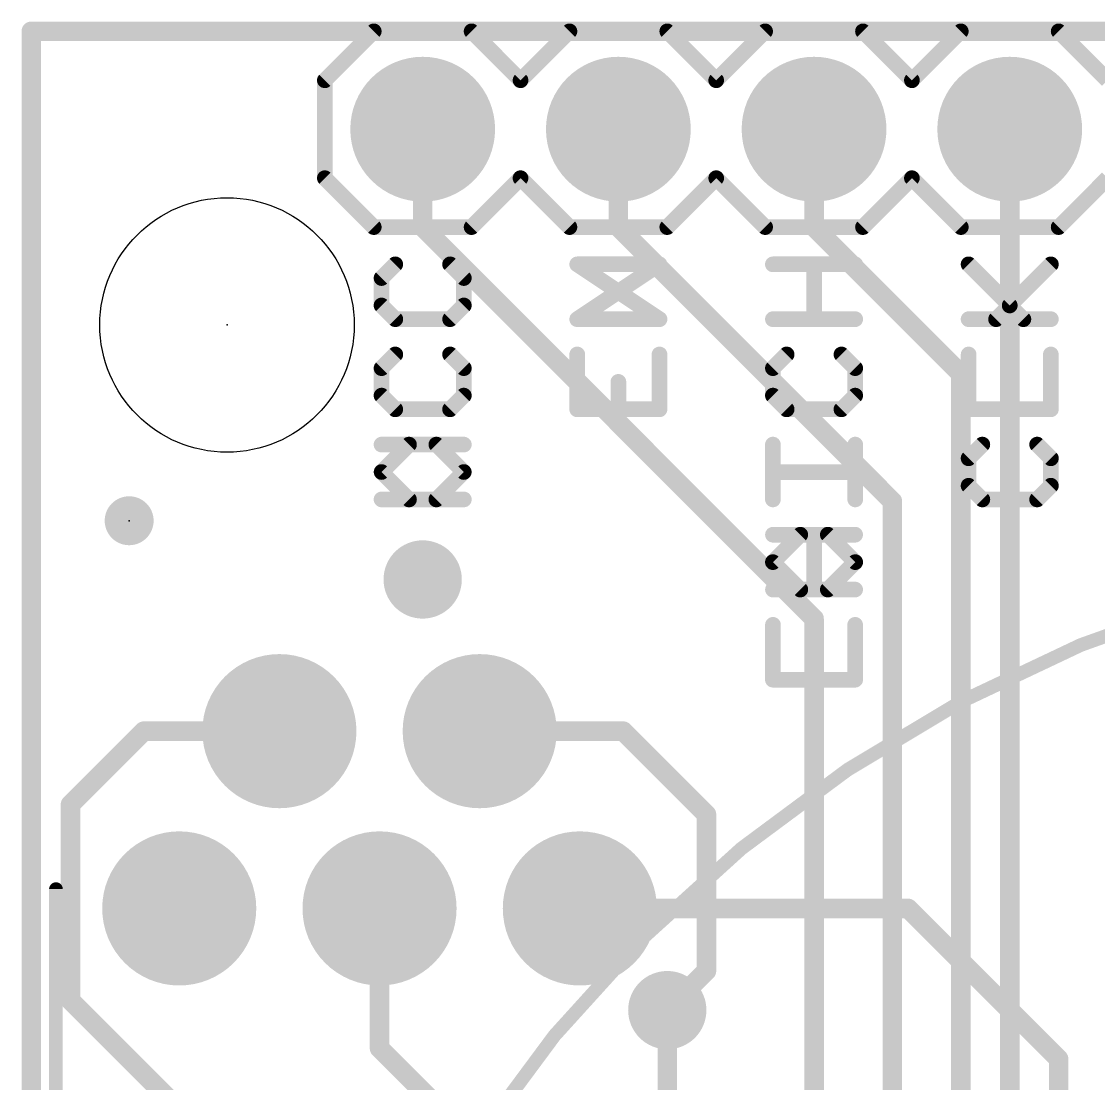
# Model space of a CAD drawing. Extents: x -24 to 84, y -14 to 41.
# Drawn here: x -0.13 to 13.85, y 26.99 to 40.77 of the extents above; entities that cross this region are included whole.
import ezdxf

# ---------------------------------------------------------------- set-up
doc = ezdxf.new("R2010")
doc.units = 0
for name, color, linetype in [('1', 12, 'CONTINUOUS'), ('16', 132, 'CONTINUOUS'), ('17', 110, 'CONTINUOUS'), ('18', 110, 'CONTINUOUS'), ('20', 53, 'CONTINUOUS'), ('21', 41, 'CONTINUOUS'), ('22', 40, 'CONTINUOUS'), ('23', 53, 'CONTINUOUS'), ('24', 53, 'CONTINUOUS')]:
    doc.layers.add(name, color=color, linetype=linetype)

# ---------------------------------------------------------------- blocks, each defined once
blk = doc.blocks.new('ROUNDP')
at = {"const_width": 0.5}
blk.add_lwpolyline([(0, -0.25, 1), (0, 0.25, 1), (0, -0.25)], format="xyb", dxfattribs=at)
blk = doc.blocks.new('PIE')
at = {"const_width": 0.5}
blk.add_lwpolyline([(0, -0.25, 1), (0, 0.25, 1), (0, -0.25)], format="xyb", dxfattribs=at)
blk = doc.blocks.new('ROUNDV')
at = {"const_width": 0.5}
blk.add_lwpolyline([(0, -0.25, 1), (0, 0.25, 1), (0, -0.25)], format="xyb", dxfattribs=at)

msp = doc.modelspace()

# ---------------------------------------------------------------- linework, layer by layer
at = {"layer": '1', "const_width": 0.254}
for points in [[(40.64, 40.64), (0, 40.64)], [(0, 40.64), (0, 0)], [(0.508, 30.607), (1.461, 31.56)], [(1.461, 31.56), (3.22, 31.56)], [(0.508, 30.607), (0.508, 28.067)], [(4.52, 29.26), (4.52, 27.445)], [(7.12, 29.26), (11.38, 29.26)], [(11.38, 29.26), (13.335, 27.305)], [(0.508, 28.067), (2.54, 26.035)], [(8.255, 27.94), (8.255, 26.25)], [(4.52, 27.445), (5.715, 26.25)], [(13.335, 27.305), (13.335, 26.25)]]:
    msp.add_lwpolyline(points, dxfattribs=at)
at = {"layer": '1', "const_width": 0.127}
for points in [[(0, 40.7035, 1), (0, 40.5765)], [(0.0635, 40.64, 1), (-0.0635, 40.64)], [(1.461, 31.6235, 1), (1.461, 31.4965)], [(1.5059, 31.5151, 1), (1.4161, 31.6049)], [(3.22, 31.4965, 1), (3.22, 31.6235)], [(0.5715, 30.607, 1), (0.4445, 30.607)], [(0.4631, 30.6519, 1), (0.5529, 30.5621)], [(4.5835, 29.26, 1), (4.4565, 29.26)], [(7.12, 29.3235, 1), (7.12, 29.1965)], [(11.4249, 29.3049, 1), (11.3351, 29.2151)], [(11.38, 29.1965, 1), (11.38, 29.3235)], [(0.5529, 28.1119, 1), (0.4631, 28.0221)], [(0.4445, 28.067, 1), (0.5715, 28.067)], [(8.3185, 27.94, 1), (8.1915, 27.94)], [(4.5649, 27.4899, 1), (4.4751, 27.4001)], [(4.4565, 27.445, 1), (4.5835, 27.445)], [(13.3985, 27.305, 1), (13.2715, 27.305)], [(13.2901, 27.2601, 1), (13.3799, 27.3499)]]:
    msp.add_lwpolyline(points, format="xyb", dxfattribs=at)
at = {"layer": '16', "const_width": 0.254}
for points in [[(40.64, 40.64), (0, 40.64)], [(0, 40.64), (0, 0)], [(5.08, 39.37), (5.08, 38.1)], [(7.62, 38.1), (7.62, 39.37)], [(10.16, 38.1), (10.16, 39.37)], [(12.7, 14.351), (12.7, 39.37)], [(10.16, 33.02), (5.08, 38.1)], [(11.176, 34.544), (7.62, 38.1)], [(12.065, 36.195), (10.16, 38.1)], [(12.065, 36.195), (12.065, 13.589)], [(11.176, 34.544), (11.176, 13.462)], [(10.16, 33.02), (10.16, 20.32)], [(7.683, 31.56), (5.82, 31.56)], [(8.763, 30.48), (7.683, 31.56)], [(8.763, 30.48), (8.763, 28.448)], [(8.763, 28.448), (8.255, 27.94)]]:
    msp.add_lwpolyline(points, dxfattribs=at)
at = {"layer": '16', "const_width": 0.127}
for points in [[(0, 40.7035, 1), (0, 40.5765)], [(0.0635, 40.64, 1), (-0.0635, 40.64)], [(5.1435, 39.37, 1), (5.0165, 39.37)], [(7.6835, 39.37, 1), (7.5565, 39.37)], [(10.2235, 39.37, 1), (10.0965, 39.37)], [(12.7635, 39.37, 1), (12.6365, 39.37)], [(5.1249, 38.1449, 1), (5.0351, 38.0551)], [(5.0165, 38.1, 1), (5.1435, 38.1)], [(7.6649, 38.1449, 1), (7.5751, 38.0551)], [(7.5565, 38.1, 1), (7.6835, 38.1)], [(10.2049, 38.1449, 1), (10.1151, 38.0551)], [(10.0965, 38.1, 1), (10.2235, 38.1)], [(12.1285, 36.195, 1), (12.0015, 36.195)], [(12.0201, 36.1501, 1), (12.1099, 36.2399)], [(11.2395, 34.544, 1), (11.1125, 34.544)], [(11.1311, 34.4991, 1), (11.2209, 34.5889)], [(10.2235, 33.02, 1), (10.0965, 33.02)], [(10.1151, 32.9751, 1), (10.2049, 33.0649)], [(5.82, 31.6235, 1), (5.82, 31.4965)], [(7.7279, 31.6049, 1), (7.6381, 31.5151)], [(7.683, 31.4965, 1), (7.683, 31.6235)], [(8.8265, 30.48, 1), (8.6995, 30.48)], [(8.7181, 30.4351, 1), (8.8079, 30.5249)], [(8.8079, 28.4031, 1), (8.7181, 28.4929)], [(8.6995, 28.448, 1), (8.8265, 28.448)], [(8.2101, 27.9849, 1), (8.2999, 27.8951)]]:
    msp.add_lwpolyline(points, format="xyb", dxfattribs=at)
at = {"layer": '20', "const_width": 0.2032}
for points in [[(40.64, 40.64), (0, 40.64)], [(0, 40.64), (0, 0)]]:
    msp.add_lwpolyline(points, dxfattribs=at)
at = {"layer": '20', "const_width": 0.1016}
for points in [[(0, 40.6908, 1), (0, 40.5892)], [(0.0508, 40.64, 1), (-0.0508, 40.64)]]:
    msp.add_lwpolyline(points, format="xyb", dxfattribs=at)
at = {"layer": '20'}
msp.add_circle((2.54, 36.83), 1.651, dxfattribs=at)
at = {"layer": '21', "const_width": 0.2032}
for points in [[(4.7236, 37.617), (4.5457, 37.4391)], [(5.6134, 37.4391), (5.4355, 37.617)], [(7.0857, 36.9052), (8.1534, 37.617)], [(8.1534, 37.617), (7.0857, 37.617)], [(9.6257, 37.617), (10.6934, 37.617)], [(10.1595, 36.9052), (10.1595, 37.617)], [(12.8775, 36.9052), (12.1657, 37.617)], [(12.6995, 37.0831), (13.2334, 37.617)], [(4.5457, 37.4391), (4.5457, 37.0831)], [(5.6134, 37.0831), (5.6134, 37.4391)], [(4.5457, 37.0831), (4.7236, 36.9052)], [(5.4355, 36.9052), (5.6134, 37.0831)], [(4.7236, 36.9052), (5.4355, 36.9052)], [(8.1534, 36.9052), (7.0857, 36.9052)], [(10.6934, 36.9052), (9.6257, 36.9052)], [(12.1657, 36.9052), (13.2334, 36.9052)], [(4.7236, 36.4476), (4.5457, 36.2697)], [(5.6134, 36.2697), (5.4355, 36.4476)], [(7.0857, 36.4476), (7.0857, 35.7358)], [(8.1534, 35.7358), (8.1534, 36.4476)], [(9.8036, 36.4476), (9.6257, 36.2696)], [(10.6934, 36.2696), (10.5155, 36.4476)], [(13.2334, 35.7358), (13.2334, 36.4476)], [(4.5457, 36.2697), (4.5457, 35.9138)], [(5.6134, 35.9138), (5.6134, 36.2697)], [(9.6257, 36.2696), (9.6257, 35.9137)], [(10.6934, 35.9137), (10.6934, 36.2696)], [(7.6195, 35.7358), (7.6195, 36.0917)], [(4.5457, 35.9138), (4.7236, 35.7358)], [(5.4355, 35.7358), (5.6134, 35.9138)], [(9.6257, 35.9137), (9.8036, 35.7358)], [(10.5155, 35.7358), (10.6934, 35.9137)], [(4.7236, 35.7358), (5.4355, 35.7358)], [(7.0857, 35.7358), (8.1534, 35.7358)], [(9.8036, 35.7358), (10.5155, 35.7358)], [(12.1657, 35.7358), (13.2334, 35.7358)], [(5.2575, 35.2782), (4.5457, 35.2782)], [(5.6134, 34.9223), (5.2575, 35.2782)], [(9.6257, 34.5664), (9.6257, 35.2782)], [(12.3436, 35.2782), (12.1657, 35.1003)], [(13.2334, 35.1003), (13.0555, 35.2782)], [(12.1657, 35.1003), (12.1657, 34.7444)], [(13.2334, 34.7444), (13.2334, 35.1003)], [(5.2575, 34.5664), (5.6134, 34.9223)], [(10.6934, 34.9223), (9.6257, 34.9223)], [(12.1657, 34.7444), (12.3436, 34.5664)], [(13.0555, 34.5664), (13.2334, 34.7444)], [(4.5457, 34.5664), (5.2575, 34.5664)], [(12.3436, 34.5664), (13.0555, 34.5664)], [(9.6257, 33.7529), (9.9816, 34.1088)], [(9.9816, 34.1088), (10.6934, 34.1088)], [(10.1595, 33.397), (10.1595, 34.1088)], [(9.9816, 33.397), (9.6257, 33.7529)], [(10.6934, 33.397), (9.9816, 33.397)], [(10.6934, 32.2276), (10.6934, 32.9394)], [(9.6257, 32.2276), (10.6934, 32.2276)]]:
    msp.add_lwpolyline(points, dxfattribs=at)
at = {"layer": '21', "const_width": 0.1016}
for points in [[(4.7596, 37.5811, 1), (4.6877, 37.6529)], [(5.4714, 37.6529, 1), (5.3995, 37.5811)], [(7.0857, 37.6678, 1), (7.0857, 37.5662)], [(8.1816, 37.5747, 1), (8.1252, 37.6593)], [(8.1534, 37.5662, 1), (8.1534, 37.6678)], [(9.6257, 37.6678, 1), (9.6257, 37.5662)], [(10.2103, 37.617, 1), (10.1087, 37.617)], [(10.6934, 37.5662, 1), (10.6934, 37.6678)], [(12.2016, 37.6529, 1), (12.1298, 37.5811)], [(13.2693, 37.5811, 1), (13.1975, 37.6529)], [(4.5965, 37.4391, 1), (4.4949, 37.4391)], [(4.5098, 37.475, 1), (4.5816, 37.4031)], [(5.6642, 37.4391, 1), (5.5626, 37.4391)], [(5.5775, 37.4031, 1), (5.6493, 37.475)], [(4.5816, 37.1191, 1), (4.5098, 37.0472)], [(5.6493, 37.0472, 1), (5.5775, 37.1191)], [(4.4949, 37.0831, 1), (4.5965, 37.0831)], [(5.5626, 37.0831, 1), (5.6642, 37.0831)], [(12.6636, 37.1191, 1), (12.7355, 37.0472)], [(4.7236, 36.956, 1), (4.7236, 36.8544)], [(4.6877, 36.8693, 1), (4.7596, 36.9411)], [(5.3995, 36.9411, 1), (5.4714, 36.8693)], [(5.4355, 36.8544, 1), (5.4355, 36.956)], [(7.0857, 36.956, 1), (7.0857, 36.8544)], [(7.0575, 36.9475, 1), (7.1139, 36.8629)], [(8.1534, 36.8544, 1), (8.1534, 36.956)], [(9.6257, 36.956, 1), (9.6257, 36.8544)], [(10.1087, 36.9052, 1), (10.2103, 36.9052)], [(10.6934, 36.8544, 1), (10.6934, 36.956)], [(12.1657, 36.956, 1), (12.1657, 36.8544)], [(12.8416, 36.8693, 1), (12.9134, 36.9411)], [(13.2334, 36.8544, 1), (13.2334, 36.956)], [(4.7596, 36.4117, 1), (4.6877, 36.4835)], [(5.4714, 36.4835, 1), (5.3995, 36.4117)], [(7.1365, 36.4476, 1), (7.0349, 36.4476)], [(8.2042, 36.4476, 1), (8.1026, 36.4476)], [(9.8396, 36.4117, 1), (9.7677, 36.4835)], [(10.5514, 36.4835, 1), (10.4795, 36.4117)], [(13.2842, 36.4476, 1), (13.1826, 36.4476)], [(4.5965, 36.2697, 1), (4.4949, 36.2697)], [(4.5098, 36.3056, 1), (4.5816, 36.2337)], [(5.6642, 36.2697, 1), (5.5626, 36.2697)], [(5.5775, 36.2337, 1), (5.6493, 36.3056)], [(9.6765, 36.2696, 1), (9.5749, 36.2696)], [(9.5898, 36.3056, 1), (9.6616, 36.2337)], [(10.7442, 36.2696, 1), (10.6426, 36.2696)], [(10.6575, 36.2337, 1), (10.7293, 36.3056)], [(7.6703, 36.0917, 1), (7.5687, 36.0917)], [(4.5816, 35.9497, 1), (4.5098, 35.8778)], [(4.4949, 35.9138, 1), (4.5965, 35.9138)], [(5.5626, 35.9138, 1), (5.6642, 35.9138)], [(5.6493, 35.8778, 1), (5.5775, 35.9497)], [(9.6616, 35.9497, 1), (9.5898, 35.8778)], [(9.5749, 35.9137, 1), (9.6765, 35.9137)], [(10.6426, 35.9137, 1), (10.7442, 35.9137)], [(10.7293, 35.8778, 1), (10.6575, 35.9497)], [(4.7236, 35.7866, 1), (4.7236, 35.685)], [(4.6877, 35.6999, 1), (4.7596, 35.7717)], [(5.3995, 35.7717, 1), (5.4714, 35.6999)], [(5.4355, 35.685, 1), (5.4355, 35.7866)], [(7.0857, 35.7866, 1), (7.0857, 35.685)], [(7.0349, 35.7358, 1), (7.1365, 35.7358)], [(7.5687, 35.7358, 1), (7.6703, 35.7358)], [(8.1026, 35.7358, 1), (8.2042, 35.7358)], [(8.1534, 35.685, 1), (8.1534, 35.7866)], [(9.8036, 35.7866, 1), (9.8036, 35.685)], [(9.7677, 35.6999, 1), (9.8396, 35.7717)], [(10.4795, 35.7717, 1), (10.5514, 35.6999)], [(10.5155, 35.685, 1), (10.5155, 35.7866)], [(12.1657, 35.7866, 1), (12.1657, 35.685)], [(13.1826, 35.7358, 1), (13.2842, 35.7358)], [(13.2334, 35.685, 1), (13.2334, 35.7866)], [(4.5457, 35.329, 1), (4.5457, 35.2274)], [(5.2934, 35.3141, 1), (5.2216, 35.2423)], [(5.2575, 35.2274, 1), (5.2575, 35.329)], [(9.6765, 35.2782, 1), (9.5749, 35.2782)], [(12.3796, 35.2423, 1), (12.3077, 35.3141)], [(13.0914, 35.3141, 1), (13.0195, 35.2423)], [(12.2165, 35.1003, 1), (12.1149, 35.1003)], [(12.1298, 35.1362, 1), (12.2016, 35.0643)], [(13.2842, 35.1003, 1), (13.1826, 35.1003)], [(13.1975, 35.0643, 1), (13.2693, 35.1362)], [(5.6493, 34.8864, 1), (5.5775, 34.9582)], [(5.5775, 34.8864, 1), (5.6493, 34.9582)], [(9.6257, 34.9731, 1), (9.6257, 34.8715)], [(10.6934, 34.8715, 1), (10.6934, 34.9731)], [(12.2016, 34.7803, 1), (12.1298, 34.7084)], [(13.2693, 34.7084, 1), (13.1975, 34.7803)], [(4.5457, 34.6172, 1), (4.5457, 34.5156)], [(5.2575, 34.5156, 1), (5.2575, 34.6172)], [(12.1149, 34.7444, 1), (12.2165, 34.7444)], [(12.3436, 34.6172, 1), (12.3436, 34.5156)], [(13.0555, 34.5156, 1), (13.0555, 34.6172)], [(13.1826, 34.7444, 1), (13.2842, 34.7444)], [(5.2216, 34.6023, 1), (5.2934, 34.5305)], [(9.5749, 34.5664, 1), (9.6765, 34.5664)], [(12.3077, 34.5305, 1), (12.3796, 34.6023)], [(13.0195, 34.6023, 1), (13.0914, 34.5305)], [(9.9816, 34.1596, 1), (9.9816, 34.058)], [(10.0175, 34.0729, 1), (9.9457, 34.1447)], [(10.2103, 34.1088, 1), (10.1087, 34.1088)], [(10.6934, 34.058, 1), (10.6934, 34.1596)], [(9.6616, 33.7888, 1), (9.5898, 33.717)], [(9.5898, 33.7888, 1), (9.6616, 33.717)], [(9.9816, 33.4478, 1), (9.9816, 33.3462)], [(9.9457, 33.3611, 1), (10.0175, 33.4329)], [(10.1087, 33.397, 1), (10.2103, 33.397)], [(10.6934, 33.3462, 1), (10.6934, 33.4478)], [(10.7442, 32.9394, 1), (10.6426, 32.9394)], [(9.6257, 32.2784, 1), (9.6257, 32.1768)], [(10.6934, 32.1768, 1), (10.6934, 32.2784)], [(10.6426, 32.2276, 1), (10.7442, 32.2276)]]:
    msp.add_lwpolyline(points, format="xyb", dxfattribs=at)
at = {"layer": '22'}
for points, const_width in [([(4.445, 40.64), (3.81, 40.005)], 0.2032), ([(5.715, 40.64), (4.445, 40.64)], 0.2032), ([(6.35, 40.005), (5.715, 40.64)], 0.2032), ([(6.985, 40.64), (6.35, 40.005)], 0.2032), ([(8.255, 40.64), (6.985, 40.64)], 0.2032), ([(8.89, 40.005), (8.255, 40.64)], 0.2032), ([(9.525, 40.64), (8.89, 40.005)], 0.2032), ([(10.795, 40.64), (9.525, 40.64)], 0.2032), ([(10.795, 40.64), (11.43, 40.005)], 0.2032), ([(12.065, 40.64), (11.43, 40.005)], 0.2032), ([(13.335, 40.64), (12.065, 40.64)], 0.2032), ([(13.97, 40.005), (13.335, 40.64)], 0.2032), ([(3.81, 40.005), (3.81, 38.735)], 0.2032), ([(3.81, 38.735), (4.445, 38.1)], 0.2032), ([(5.715, 38.1), (6.35, 38.735)], 0.2032), ([(6.35, 38.735), (6.985, 38.1)], 0.2032), ([(8.255, 38.1), (8.89, 38.735)], 0.2032), ([(8.89, 38.735), (9.525, 38.1)], 0.2032), ([(11.43, 38.735), (10.795, 38.1)], 0.2032), ([(11.43, 38.735), (12.065, 38.1)], 0.2032), ([(13.335, 38.1), (13.97, 38.735)], 0.2032), ([(4.445, 38.1), (5.715, 38.1)], 0.2032), ([(6.985, 38.1), (8.255, 38.1)], 0.2032), ([(9.525, 38.1), (10.795, 38.1)], 0.2032), ([(12.065, 38.1), (13.335, 38.1)], 0.2032), ([(4.5466, 37.4391), (4.7245, 37.617)], 0.2032), ([(5.4364, 37.617), (5.6143, 37.4391)], 0.2032), ([(8.1543, 36.9052), (7.0866, 37.617)], 0.2032), ([(7.0866, 37.617), (8.1543, 37.617)], 0.2032), ([(10.6943, 37.617), (9.6266, 37.617)], 0.2032), ([(10.1605, 36.9052), (10.1605, 37.617)], 0.2032), ([(12.7005, 37.0831), (12.1666, 37.617)], 0.2032), ([(12.5225, 36.9052), (13.2343, 37.617)], 0.2032), ([(4.5466, 37.0831), (4.5466, 37.4391)], 0.2032), ([(5.6143, 37.4391), (5.6143, 37.0831)], 0.2032), ([(4.7245, 36.9052), (4.5466, 37.0831)], 0.2032), ([(5.6143, 37.0831), (5.4364, 36.9052)], 0.2032), ([(5.4364, 36.9052), (4.7245, 36.9052)], 0.2032), ([(7.0866, 36.9052), (8.1543, 36.9052)], 0.2032), ([(9.6266, 36.9052), (10.6943, 36.9052)], 0.2032), ([(13.2343, 36.9052), (12.1666, 36.9052)], 0.2032), ([(4.5466, 36.2697), (4.7245, 36.4476)], 0.2032), ([(5.4364, 36.4476), (5.6143, 36.2697)], 0.2032), ([(7.0866, 35.7358), (7.0866, 36.4476)], 0.2032), ([(8.1543, 36.4476), (8.1543, 35.7358)], 0.2032), ([(9.6266, 36.2696), (9.8046, 36.4476)], 0.2032), ([(10.5164, 36.4476), (10.6943, 36.2696)], 0.2032), ([(12.1666, 35.7358), (12.1666, 36.4476)], 0.2032), ([(4.5466, 35.9138), (4.5466, 36.2697)], 0.2032), ([(5.6143, 36.2697), (5.6143, 35.9138)], 0.2032), ([(9.6266, 35.9137), (9.6266, 36.2696)], 0.2032), ([(10.6943, 36.2696), (10.6943, 35.9137)], 0.2032), ([(7.6205, 35.7358), (7.6205, 36.0917)], 0.2032), ([(4.7245, 35.7358), (4.5466, 35.9138)], 0.2032), ([(5.6143, 35.9138), (5.4364, 35.7358)], 0.2032), ([(9.8046, 35.7358), (9.6266, 35.9137)], 0.2032), ([(10.6943, 35.9137), (10.5164, 35.7358)], 0.2032), ([(5.4364, 35.7358), (4.7245, 35.7358)], 0.2032), ([(8.1543, 35.7358), (7.0866, 35.7358)], 0.2032), ([(10.5164, 35.7358), (9.8046, 35.7358)], 0.2032), ([(13.2343, 35.7358), (12.1666, 35.7358)], 0.2032), ([(4.5466, 34.9223), (4.9025, 35.2782)], 0.2032), ([(4.9025, 35.2782), (5.6143, 35.2782)], 0.2032), ([(10.6943, 34.5664), (10.6943, 35.2782)], 0.2032), ([(12.1666, 35.1003), (12.3445, 35.2782)], 0.2032), ([(13.0564, 35.2782), (13.2343, 35.1003)], 0.2032), ([(12.1666, 34.7444), (12.1666, 35.1003)], 0.2032), ([(13.2343, 35.1003), (13.2343, 34.7444)], 0.2032), ([(4.9025, 34.5664), (4.5466, 34.9223)], 0.2032), ([(9.6266, 34.9223), (10.6943, 34.9223)], 0.2032), ([(12.3445, 34.5664), (12.1666, 34.7444)], 0.2032), ([(13.2343, 34.7444), (13.0564, 34.5664)], 0.2032), ([(5.6143, 34.5664), (4.9025, 34.5664)], 0.2032), ([(13.0564, 34.5664), (12.3445, 34.5664)], 0.2032), ([(10.3384, 34.1088), (9.6266, 34.1088)], 0.2032), ([(10.1605, 33.397), (10.1605, 34.1088)], 0.2032), ([(10.6943, 33.7529), (10.3384, 34.1088)], 0.2032), ([(10.3384, 33.397), (10.6943, 33.7529)], 0.2032), ([(9.6266, 33.397), (10.3384, 33.397)], 0.2032), ([(9.6266, 32.2276), (9.6266, 32.9394)], 0.2032), ([(10.6943, 32.2276), (9.6266, 32.2276)], 0.2032), ([(0.32, 29.51), (0.32, 3.51)], 0.1778)]:
    msp.add_lwpolyline(points, dxfattribs=dict(at, const_width=const_width))
for points, const_width in [([(4.445, 40.6908, 1), (4.445, 40.5892)], 0.1016), ([(4.4809, 40.6041, 1), (4.4091, 40.6759)], 0.1016), ([(5.7509, 40.6759, 1), (5.6791, 40.6041)], 0.1016), ([(5.715, 40.5892, 1), (5.715, 40.6908)], 0.1016), ([(6.985, 40.6908, 1), (6.985, 40.5892)], 0.1016), ([(7.0209, 40.6041, 1), (6.9491, 40.6759)], 0.1016), ([(8.2909, 40.6759, 1), (8.2191, 40.6041)], 0.1016), ([(8.255, 40.5892, 1), (8.255, 40.6908)], 0.1016), ([(9.525, 40.6908, 1), (9.525, 40.5892)], 0.1016), ([(9.5609, 40.6041, 1), (9.4891, 40.6759)], 0.1016), ([(10.8309, 40.6759, 1), (10.7591, 40.6041)], 0.1016), ([(10.795, 40.5892, 1), (10.795, 40.6908)], 0.1016), ([(12.065, 40.6908, 1), (12.065, 40.5892)], 0.1016), ([(12.1009, 40.6041, 1), (12.0291, 40.6759)], 0.1016), ([(13.3709, 40.6759, 1), (13.2991, 40.6041)], 0.1016), ([(13.335, 40.5892, 1), (13.335, 40.6908)], 0.1016), ([(3.8608, 40.005, 1), (3.7592, 40.005)], 0.1016), ([(3.7741, 40.0409, 1), (3.8459, 39.9691)], 0.1016), ([(6.3141, 40.0409, 1), (6.3859, 39.9691)], 0.1016), ([(6.3141, 39.9691, 1), (6.3859, 40.0409)], 0.1016), ([(8.8541, 40.0409, 1), (8.9259, 39.9691)], 0.1016), ([(8.8541, 39.9691, 1), (8.9259, 40.0409)], 0.1016), ([(11.3941, 40.0409, 1), (11.4659, 39.9691)], 0.1016), ([(11.3941, 39.9691, 1), (11.4659, 40.0409)], 0.1016), ([(3.8459, 38.7709, 1), (3.7741, 38.6991)], 0.1016), ([(3.7592, 38.735, 1), (3.8608, 38.735)], 0.1016), ([(6.3859, 38.7709, 1), (6.3141, 38.6991)], 0.1016), ([(6.3859, 38.6991, 1), (6.3141, 38.7709)], 0.1016), ([(8.9259, 38.7709, 1), (8.8541, 38.6991)], 0.1016), ([(8.9259, 38.6991, 1), (8.8541, 38.7709)], 0.1016), ([(11.4659, 38.7709, 1), (11.3941, 38.6991)], 0.1016), ([(11.4659, 38.6991, 1), (11.3941, 38.7709)], 0.1016), ([(4.445, 38.1508, 1), (4.445, 38.0492)], 0.1016), ([(4.4091, 38.0641, 1), (4.4809, 38.1359)], 0.1016), ([(5.6791, 38.1359, 1), (5.7509, 38.0641)], 0.1016), ([(5.715, 38.0492, 1), (5.715, 38.1508)], 0.1016), ([(6.985, 38.1508, 1), (6.985, 38.0492)], 0.1016), ([(6.9491, 38.0641, 1), (7.0209, 38.1359)], 0.1016), ([(8.2191, 38.1359, 1), (8.2909, 38.0641)], 0.1016), ([(8.255, 38.0492, 1), (8.255, 38.1508)], 0.1016), ([(9.525, 38.1508, 1), (9.525, 38.0492)], 0.1016), ([(9.4891, 38.0641, 1), (9.5609, 38.1359)], 0.1016), ([(10.7591, 38.1359, 1), (10.8309, 38.0641)], 0.1016), ([(10.795, 38.0492, 1), (10.795, 38.1508)], 0.1016), ([(12.065, 38.1508, 1), (12.065, 38.0492)], 0.1016), ([(12.0291, 38.0641, 1), (12.1009, 38.1359)], 0.1016), ([(13.2991, 38.1359, 1), (13.3709, 38.0641)], 0.1016), ([(13.335, 38.0492, 1), (13.335, 38.1508)], 0.1016), ([(4.7605, 37.5811, 1), (4.6886, 37.6529)], 0.1016), ([(5.4723, 37.6529, 1), (5.4004, 37.5811)], 0.1016), ([(7.1148, 37.6593, 1), (7.0584, 37.5747)], 0.1016), ([(7.0866, 37.6678, 1), (7.0866, 37.5662)], 0.1016), ([(8.1543, 37.5662, 1), (8.1543, 37.6678)], 0.1016), ([(9.6266, 37.6678, 1), (9.6266, 37.5662)], 0.1016), ([(10.2113, 37.617, 1), (10.1097, 37.617)], 0.1016), ([(10.6943, 37.5662, 1), (10.6943, 37.6678)], 0.1016), ([(12.2025, 37.6529, 1), (12.1307, 37.5811)], 0.1016), ([(13.2702, 37.5811, 1), (13.1984, 37.6529)], 0.1016), ([(4.5974, 37.4391, 1), (4.4958, 37.4391)], 0.1016), ([(4.5107, 37.475, 1), (4.5825, 37.4031)], 0.1016), ([(5.6651, 37.4391, 1), (5.5635, 37.4391)], 0.1016), ([(5.5784, 37.4031, 1), (5.6502, 37.475)], 0.1016), ([(4.5825, 37.1191, 1), (4.5107, 37.0472)], 0.1016), ([(5.6502, 37.0472, 1), (5.5784, 37.1191)], 0.1016), ([(4.4958, 37.0831, 1), (4.5974, 37.0831)], 0.1016), ([(5.5635, 37.0831, 1), (5.6651, 37.0831)], 0.1016), ([(12.6645, 37.0472, 1), (12.7364, 37.1191)], 0.1016), ([(4.7245, 36.956, 1), (4.7245, 36.8544)], 0.1016), ([(4.6886, 36.8693, 1), (4.7605, 36.9411)], 0.1016), ([(5.4004, 36.9411, 1), (5.4723, 36.8693)], 0.1016), ([(5.4364, 36.8544, 1), (5.4364, 36.956)], 0.1016), ([(7.0866, 36.956, 1), (7.0866, 36.8544)], 0.1016), ([(8.1261, 36.8629, 1), (8.1825, 36.9475)], 0.1016), ([(8.1543, 36.8544, 1), (8.1543, 36.956)], 0.1016), ([(9.6266, 36.956, 1), (9.6266, 36.8544)], 0.1016), ([(10.1097, 36.9052, 1), (10.2113, 36.9052)], 0.1016), ([(10.6943, 36.8544, 1), (10.6943, 36.956)], 0.1016), ([(12.1666, 36.956, 1), (12.1666, 36.8544)], 0.1016), ([(12.4866, 36.9411, 1), (12.5584, 36.8693)], 0.1016), ([(13.2343, 36.8544, 1), (13.2343, 36.956)], 0.1016), ([(4.7605, 36.4117, 1), (4.6886, 36.4835)], 0.1016), ([(5.4723, 36.4835, 1), (5.4004, 36.4117)], 0.1016), ([(7.1374, 36.4476, 1), (7.0358, 36.4476)], 0.1016), ([(8.2051, 36.4476, 1), (8.1035, 36.4476)], 0.1016), ([(9.8405, 36.4117, 1), (9.7686, 36.4835)], 0.1016), ([(10.5523, 36.4835, 1), (10.4804, 36.4117)], 0.1016), ([(12.2174, 36.4476, 1), (12.1158, 36.4476)], 0.1016), ([(4.5974, 36.2697, 1), (4.4958, 36.2697)], 0.1016), ([(4.5107, 36.3056, 1), (4.5825, 36.2337)], 0.1016), ([(5.6651, 36.2697, 1), (5.5635, 36.2697)], 0.1016), ([(5.5784, 36.2337, 1), (5.6502, 36.3056)], 0.1016), ([(9.6774, 36.2696, 1), (9.5758, 36.2696)], 0.1016), ([(9.5907, 36.3056, 1), (9.6625, 36.2337)], 0.1016), ([(10.7451, 36.2696, 1), (10.6435, 36.2696)], 0.1016), ([(10.6584, 36.2337, 1), (10.7302, 36.3056)], 0.1016), ([(7.6713, 36.0917, 1), (7.5697, 36.0917)], 0.1016), ([(4.5825, 35.9497, 1), (4.5107, 35.8778)], 0.1016), ([(4.4958, 35.9138, 1), (4.5974, 35.9138)], 0.1016), ([(5.5635, 35.9138, 1), (5.6651, 35.9138)], 0.1016), ([(5.6502, 35.8778, 1), (5.5784, 35.9497)], 0.1016), ([(9.6625, 35.9497, 1), (9.5907, 35.8778)], 0.1016), ([(9.5758, 35.9137, 1), (9.6774, 35.9137)], 0.1016), ([(10.6435, 35.9137, 1), (10.7451, 35.9137)], 0.1016), ([(10.7302, 35.8778, 1), (10.6584, 35.9497)], 0.1016), ([(4.7245, 35.7866, 1), (4.7245, 35.685)], 0.1016), ([(4.6886, 35.6999, 1), (4.7605, 35.7717)], 0.1016), ([(5.4004, 35.7717, 1), (5.4723, 35.6999)], 0.1016), ([(5.4364, 35.685, 1), (5.4364, 35.7866)], 0.1016), ([(7.0866, 35.7866, 1), (7.0866, 35.685)], 0.1016), ([(7.0358, 35.7358, 1), (7.1374, 35.7358)], 0.1016), ([(7.5697, 35.7358, 1), (7.6713, 35.7358)], 0.1016), ([(8.1035, 35.7358, 1), (8.2051, 35.7358)], 0.1016), ([(8.1543, 35.685, 1), (8.1543, 35.7866)], 0.1016), ([(9.8046, 35.7866, 1), (9.8046, 35.685)], 0.1016), ([(9.7686, 35.6999, 1), (9.8405, 35.7717)], 0.1016), ([(10.4804, 35.7717, 1), (10.5523, 35.6999)], 0.1016), ([(10.5164, 35.685, 1), (10.5164, 35.7866)], 0.1016), ([(12.1666, 35.7866, 1), (12.1666, 35.685)], 0.1016), ([(12.1158, 35.7358, 1), (12.2174, 35.7358)], 0.1016), ([(13.2343, 35.685, 1), (13.2343, 35.7866)], 0.1016), ([(4.9025, 35.329, 1), (4.9025, 35.2274)], 0.1016), ([(4.9384, 35.2423, 1), (4.8666, 35.3141)], 0.1016), ([(5.6143, 35.2274, 1), (5.6143, 35.329)], 0.1016), ([(10.7451, 35.2782, 1), (10.6435, 35.2782)], 0.1016), ([(12.3805, 35.2423, 1), (12.3086, 35.3141)], 0.1016), ([(13.0923, 35.3141, 1), (13.0204, 35.2423)], 0.1016), ([(12.2174, 35.1003, 1), (12.1158, 35.1003)], 0.1016), ([(12.1307, 35.1362, 1), (12.2025, 35.0643)], 0.1016), ([(13.2851, 35.1003, 1), (13.1835, 35.1003)], 0.1016), ([(13.1984, 35.0643, 1), (13.2702, 35.1362)], 0.1016), ([(4.5825, 34.9582, 1), (4.5107, 34.8864)], 0.1016), ([(4.5107, 34.9582, 1), (4.5825, 34.8864)], 0.1016), ([(9.6266, 34.9731, 1), (9.6266, 34.8715)], 0.1016), ([(10.6943, 34.8715, 1), (10.6943, 34.9731)], 0.1016), ([(12.2025, 34.7803, 1), (12.1307, 34.7084)], 0.1016), ([(13.2702, 34.7084, 1), (13.1984, 34.7803)], 0.1016), ([(4.9025, 34.6172, 1), (4.9025, 34.5156)], 0.1016), ([(5.6143, 34.5156, 1), (5.6143, 34.6172)], 0.1016), ([(12.1158, 34.7444, 1), (12.2174, 34.7444)], 0.1016), ([(12.3445, 34.6172, 1), (12.3445, 34.5156)], 0.1016), ([(13.0564, 34.5156, 1), (13.0564, 34.6172)], 0.1016), ([(13.1835, 34.7444, 1), (13.2851, 34.7444)], 0.1016), ([(4.8666, 34.5305, 1), (4.9384, 34.6023)], 0.1016), ([(10.6435, 34.5664, 1), (10.7451, 34.5664)], 0.1016), ([(12.3086, 34.5305, 1), (12.3805, 34.6023)], 0.1016), ([(13.0204, 34.6023, 1), (13.0923, 34.5305)], 0.1016), ([(9.6266, 34.1596, 1), (9.6266, 34.058)], 0.1016), ([(10.2113, 34.1088, 1), (10.1097, 34.1088)], 0.1016), ([(10.3743, 34.1447, 1), (10.3025, 34.0729)], 0.1016), ([(10.3384, 34.058, 1), (10.3384, 34.1596)], 0.1016), ([(20.32, -0.99, 1), (20.32, 34.01, 1), (20.32, -0.99)], 0.1778), ([(10.7302, 33.717, 1), (10.6584, 33.7888)], 0.1016), ([(10.6584, 33.717, 1), (10.7302, 33.7888)], 0.1016), ([(9.6266, 33.4478, 1), (9.6266, 33.3462)], 0.1016), ([(10.1097, 33.397, 1), (10.2113, 33.397)], 0.1016), ([(10.3025, 33.4329, 1), (10.3743, 33.3611)], 0.1016), ([(10.3384, 33.3462, 1), (10.3384, 33.4478)], 0.1016), ([(9.6774, 32.9394, 1), (9.5758, 32.9394)], 0.1016), ([(9.6266, 32.2784, 1), (9.6266, 32.1768)], 0.1016), ([(10.6943, 32.1768, 1), (10.6943, 32.2784)], 0.1016), ([(9.5758, 32.2276, 1), (9.6774, 32.2276)], 0.1016), ([(0.3644, 29.51, 1), (0.2756, 29.51)], 0.0889), ([(20.32, 5.51, 1), (20.32, 27.51, 1), (20.32, 5.51)], 0.127)]:
    msp.add_lwpolyline(points, format="xyb", dxfattribs=dict(at, const_width=const_width))
at = {"layer": '23'}
msp.add_point((1.27, 34.29), dxfattribs=at)
at = {"layer": '24'}
msp.add_point((2.54, 36.83), dxfattribs=at)

# ---------------------------------------------------------------- block references
at = {"layer": '1', "xscale": 0.635, "yscale": 0.635}
msp.add_blockref('PIE', (1.27, 34.29), dxfattribs=at)
at = {"layer": '17', "xscale": 1.8796, "yscale": 1.8796, "rotation": 90}
for p in [(5.08, 39.37), (5.08, 39.37), (7.62, 39.37), (7.62, 39.37), (10.16, 39.37), (10.16, 39.37), (12.7, 39.37), (12.7, 39.37)]:
    msp.add_blockref('ROUNDP', p, dxfattribs=at)
at = {"layer": '17', "xscale": 2, "yscale": 2}
for p in [(3.22, 31.56), (3.22, 31.56), (5.82, 31.56), (5.82, 31.56), (1.92, 29.26), (1.92, 29.26), (4.52, 29.26), (4.52, 29.26), (7.12, 29.26), (7.12, 29.26)]:
    msp.add_blockref('ROUNDP', p, dxfattribs=at)
at = {"layer": '18', "xscale": 1.016, "yscale": 1.016}
for p in [(5.08, 33.528), (5.08, 33.528), (8.255, 27.94), (8.255, 27.94)]:
    msp.add_blockref('ROUNDV', p, dxfattribs=at)

doc.saveas('drawing.dxf')
